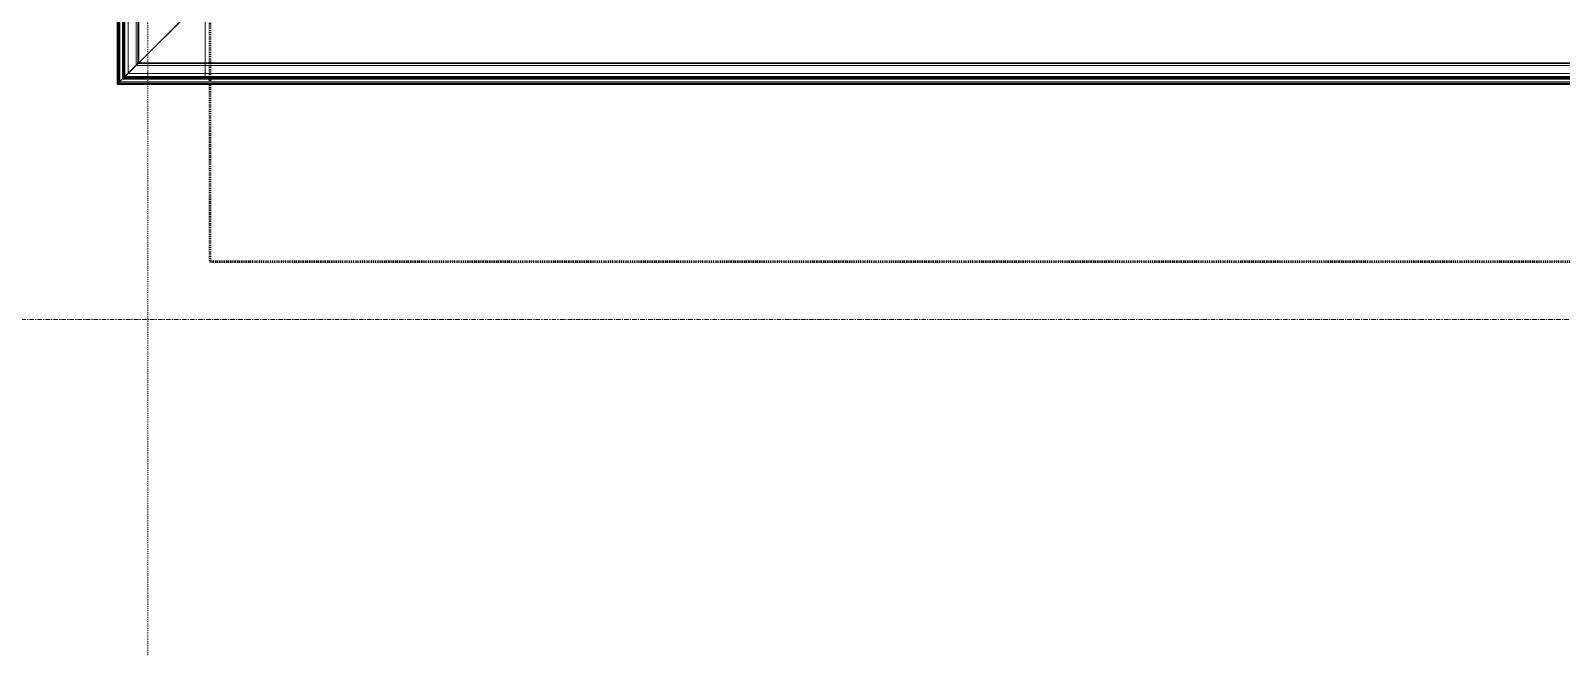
# Model space of a CAD drawing. Header units: inches. Extents: x -4218 to -1830, y 9757 to 12359.
# Drawn here: x -3420.4 to -3253.8, y 10780.5 to 10847.6 of the extents above; entities that cross this region are included whole.
import ezdxf

# ---------------------------------------------------------------- set-up
doc = ezdxf.new("R2010")
doc.units = ezdxf.units.IN
doc.header["$MEASUREMENT"] = 0
doc.linetypes.add('Dash 1_16_', pattern=[0.125, 0.0625, -0.0625])
doc.linetypes.add('Grid Line 1_2_', pattern=[0.875, 0.5, -0.125, 0.125, -0.125])
for name, color, linetype, lineweight in [('A-ROOF-1', 253, 'Dash 1_16_', 9), ('A-ROOF-2', 254, 'Dash 1_16_', 9), ('A-ROOF-3', 7, 'Dash 1_16_', 9), ('A-ROOF-4', 10, 'Dash 1_16_', 9), ('A-WALL-1', 113, 'Continuous', 9), ('C-PROP-LINE-1', 91, 'Dash 1_16_', 50), ('S-GRID-1', 1, 'Grid Line 1_2_', 9)]:
    doc.layers.add(name, color=color, linetype=linetype, lineweight=lineweight)

# ---------------------------------------------------------------- blocks, each defined once
blk = doc.blocks.new('Basic Wall _ EXT - FIBER CEMENT - SMALL - ___-2145932-BACKGROUND - ROOF PLAN')
at = {"layer": 'A-WALL-1'}
for p, q in [((-3411.03, 10841.78), (-3411.03, 11257)), ((-3410.92, 10841.89), (-3410.92, 11256.89)), ((-3410.8, 10842.02), (-3410.8, 11256.76)), ((-3410.73, 10842.08), (-3410.73, 11256.69)), ((-3410.44, 11256.41), (-3410.44, 10842.37)), ((-3410.36, 10842.45), (-3410.36, 11256.33)), ((-3410.33, 10842.48), (-3410.33, 11256.29)), ((-3410.3, 10842.51), (-3410.3, 11256.27)), ((-3410.3, 10842.52), (-3410.3, 11256.26)), ((-3410.29, 10842.52), (-3410.29, 11256.26)), ((-3410.29, 11256.24), (-3410.29, 10842.52)), ((-3410.23, 10842.58), (-3410.23, 11256.2)), ((-3410.22, 10842.59), (-3410.22, 11256.19)), ((-3410.17, 10842.64), (-3410.17, 11256.14)), ((-3409.82, 11255.79), (-3409.82, 10842.99)), ((-3409.82, 10842.99), (-3409.82, 11255.79)), ((-3408.95, 11254.92), (-3408.95, 10843.86)), ((-3408.95, 10843.86), (-3408.95, 11254.92)), ((-3408.75, 10844.06), (-3408.75, 11254.71)), ((-3408.75, 10844.06), (-3408.75, 11254.71)), ((-3408.67, 10844.14), (-3408.67, 11254.64)), ((-3408.67, 10844.14), (-3408.67, 11254.64)), ((-3394.86, 10857.95), (-3410.3, 10842.51)), ((-3410.29, 10842.52), (-3394.94, 10857.87)), ((-3408.67, 10844.14), (-3410.23, 10842.58)), ((-3410.17, 10842.64), (-3408.75, 10844.06)), ((-3410.56, 10842.25), (-3411.03, 10841.78)), ((-3411.03, 10841.78), (-3410.92, 10841.89)), ((-3410.92, 10841.89), (-3410.56, 10842.25)), ((-3410.8, 10842.01), (-3410.92, 10841.89)), ((-3410.92, 10841.89), (-3410.84, 10841.97)), ((-3410.56, 10842.25), (-3410.8, 10842.02)), ((-3410.8, 10842.02), (-3410.73, 10842.08)), ((-3410.73, 10842.08), (-3410.56, 10842.25)), ((-3410.64, 10842.18), (-3410.68, 10842.14)), ((-3410.56, 10842.25), (-3410.64, 10842.18)), ((-3410.46, 10842.36), (-3410.41, 10842.4)), ((-3410.41, 10842.4), (-3410.46, 10842.36)), ((-3410.41, 10842.4), (-3410.46, 10842.36)), ((-3410.46, 10842.36), (-3410.41, 10842.4)), ((-3410.37, 10842.44), (-3410.38, 10842.44)), ((-3410.33, 10842.48), (-3410.36, 10842.45)), ((-3410.34, 10842.47), (-3410.32, 10842.5)), ((-3410.32, 10842.5), (-3410.3, 10842.51)), ((-3410.23, 10842.58), (-3410.3, 10842.52)), ((-3410.3, 10842.52), (-3410.23, 10842.58)), ((-3410.25, 10842.56), (-3410.3, 10842.52)), ((-3410.3, 10842.51), (-3410.29, 10842.52)), ((-3410.22, 10842.59), (-3410.17, 10842.64)), ((-3410.21, 10842.6), (-3410.17, 10842.65)), ((-3410.12, 10842.69), (-3410.19, 10842.62)), ((-3410.17, 10842.65), (-3410.12, 10842.69))]:
    blk.add_line(p, q, dxfattribs=at)
at = {"layer": 'A-WALL-1', "flags": 128}
for points in [[(-3410.68, 10842.14), (-3410.72, 10842.09), (-3410.76, 10842.05), (-3410.8, 10842.01)], [(-3410.52, 10842.29), (-3410.53, 10842.29), (-3410.54, 10842.27), (-3410.56, 10842.25)], [(-3410.3, 10842.51), (-3410.36, 10842.45), (-3410.41, 10842.4), (-3410.46, 10842.36), (-3410.49, 10842.32), (-3410.51, 10842.3), (-3410.52, 10842.29)], [(-3410.49, 10842.32), (-3410.47, 10842.35), (-3410.45, 10842.37), (-3410.44, 10842.37)], [(-3410.44, 10842.37), (-3410.44, 10842.38), (-3410.42, 10842.39), (-3410.4, 10842.41), (-3410.37, 10842.44), (-3410.33, 10842.48), (-3410.29, 10842.52)], [(-3410.38, 10842.44), (-3410.39, 10842.42), (-3410.41, 10842.4)], [(-3410.3, 10842.51), (-3410.34, 10842.47), (-3410.37, 10842.45), (-3410.37, 10842.44)], [(-3410.29, 10842.52), (-3410.29, 10842.52), (-3410.27, 10842.54), (-3410.24, 10842.57), (-3410.21, 10842.6)]]:
    blk.add_lwpolyline(points, dxfattribs=at)
blk = doc.blocks.new('Basic Wall _ EXT - FIBER CEMENT - SMALL - ___-2145933-BACKGROUND - ROOF PLAN')
at = {"layer": 'A-WALL-1'}
for p, q in [((-3410.3, 10842.51), (-3394.86, 10857.95)), ((-3394.94, 10857.87), (-3410.29, 10842.52)), ((-3410.23, 10842.58), (-3408.67, 10844.14)), ((-3408.75, 10844.06), (-3410.17, 10842.64)), ((-3408.95, 10843.86), (-2075.45, 10843.86)), ((-2075.45, 10843.86), (-3408.95, 10843.86)), ((-2075.25, 10844.06), (-3408.75, 10844.06)), ((-2075.25, 10844.06), (-3408.75, 10844.06)), ((-2075.17, 10844.14), (-3408.67, 10844.14)), ((-2075.17, 10844.14), (-3408.67, 10844.14)), ((-3411.03, 10841.78), (-3410.56, 10842.25)), ((-3410.92, 10841.89), (-3411.03, 10841.78)), ((-3410.56, 10842.25), (-3410.92, 10841.89)), ((-3410.92, 10841.89), (-3410.8, 10842.01)), ((-3410.84, 10841.97), (-3410.92, 10841.89)), ((-2077.42, 10841.89), (-3410.92, 10841.89)), ((-3410.8, 10842.02), (-3410.56, 10842.25)), ((-3410.73, 10842.08), (-3410.8, 10842.02)), ((-2077.3, 10842.02), (-3410.8, 10842.02)), ((-3410.56, 10842.25), (-3410.73, 10842.08)), ((-2077.23, 10842.08), (-3410.73, 10842.08)), ((-3410.64, 10842.18), (-3410.56, 10842.25)), ((-3410.46, 10842.36), (-3410.41, 10842.4)), ((-3410.41, 10842.4), (-3410.46, 10842.36)), ((-3410.41, 10842.4), (-3410.46, 10842.36)), ((-3410.46, 10842.36), (-3410.41, 10842.4)), ((-3410.44, 10842.37), (-2076.94, 10842.37)), ((-3410.38, 10842.44), (-3410.37, 10842.44)), ((-3410.36, 10842.45), (-3410.33, 10842.48)), ((-2076.86, 10842.45), (-3410.36, 10842.45)), ((-2076.83, 10842.48), (-3410.33, 10842.48)), ((-3410.23, 10842.58), (-3410.3, 10842.52)), ((-3410.3, 10842.52), (-3410.23, 10842.58)), ((-3410.3, 10842.52), (-3410.25, 10842.56)), ((-3410.29, 10842.52), (-3410.3, 10842.51)), ((-2076.8, 10842.52), (-3410.3, 10842.52)), ((-2076.8, 10842.51), (-3410.3, 10842.51)), ((-3410.27, 10842.54), (-3410.29, 10842.52)), ((-3410.29, 10842.52), (-3410.29, 10842.52)), ((-2076.79, 10842.52), (-3410.29, 10842.52)), ((-3410.27, 10842.52), (-2076.81, 10842.52)), ((-2076.73, 10842.58), (-3410.23, 10842.58)), ((-3410.17, 10842.64), (-3410.22, 10842.59)), ((-2076.72, 10842.59), (-3410.22, 10842.59)), ((-3410.19, 10842.62), (-3410.12, 10842.69)), ((-3410.12, 10842.69), (-3410.17, 10842.65)), ((-2076.67, 10842.64), (-3410.17, 10842.64)), ((-3409.82, 10842.99), (-2076.32, 10842.99)), ((-2076.32, 10842.99), (-3409.82, 10842.99)), ((-2077.53, 10841.78), (-3411.03, 10841.78))]:
    blk.add_line(p, q, dxfattribs=at)
at = {"layer": 'A-WALL-1', "flags": 128}
for points in [[(-3410.8, 10842.01), (-3410.76, 10842.05), (-3410.72, 10842.09), (-3410.68, 10842.14), (-3410.64, 10842.18)], [(-3410.56, 10842.25), (-3410.54, 10842.27), (-3410.53, 10842.29), (-3410.52, 10842.29)], [(-3410.52, 10842.29), (-3410.51, 10842.3), (-3410.49, 10842.32), (-3410.46, 10842.36), (-3410.41, 10842.4), (-3410.36, 10842.45), (-3410.3, 10842.51)], [(-3410.44, 10842.37), (-3410.45, 10842.37), (-3410.47, 10842.35), (-3410.49, 10842.32)], [(-3410.29, 10842.52), (-3410.33, 10842.48), (-3410.37, 10842.44), (-3410.4, 10842.41), (-3410.42, 10842.39), (-3410.44, 10842.38), (-3410.44, 10842.37)], [(-3410.41, 10842.4), (-3410.39, 10842.42), (-3410.38, 10842.44)], [(-3410.37, 10842.44), (-3410.37, 10842.45), (-3410.34, 10842.47), (-3410.3, 10842.51)], [(-3410.3, 10842.51), (-3410.32, 10842.5), (-3410.34, 10842.47)], [(-3410.17, 10842.65), (-3410.21, 10842.6), (-3410.24, 10842.57), (-3410.27, 10842.54)]]:
    blk.add_lwpolyline(points, dxfattribs=at)
blk = doc.blocks.new('Family - ___-2835903-BACKGROUND - ROOF PLAN')
at = {"layer": 'C-PROP-LINE-1'}
for p in [(-3400.92, 11276.29), (-2096.45, 10822.49)]:
    blk.add_line(p, (-3400.92, 10822.49), dxfattribs=at)

msp = doc.modelspace()

# ---------------------------------------------------------------- linework, layer by layer
at = {"layer": 'A-ROOF-1'}
msp.add_line((-3407.67, 10848.64), (-3407.67, 10845.14), dxfattribs=at)
at = {"layer": 'A-ROOF-2'}
for p, q in [((-3407.67, 10842.69), (-3407.67, 10842.62)), ((-3407.67, 10842.56), (-3407.67, 10842.52)), ((-3407.67, 10842.4), (-3407.67, 10842.36)), ((-3407.67, 10842.25), (-3407.67, 10842.18))]:
    msp.add_line(p, q, dxfattribs=at)
at = {"layer": 'A-ROOF-3'}
msp.add_line((-3407.67, 10842.01), (-3407.67, 10452.04), dxfattribs=at)
at = {"layer": 'A-ROOF-4'}
msp.add_line((-3407.67, 10845.14), (-3407.67, 10842.69), dxfattribs=at)
at = {"layer": 'A-WALL-1'}
for p, q in [((-3410.3, 11256.26), (-3410.3, 10842.51)), ((-3401.42, 10842.69), (-3401.42, 10848.64)), ((-2076.79, 10842.51), (-3410.3, 10842.51)), ((-3401.42, 10842.62), (-3401.42, 10842.69)), ((-3401.42, 10842.52), (-3401.42, 10842.56))]:
    msp.add_line(p, q, dxfattribs=at)
at = {"layer": 'S-GRID-1'}
msp.add_line((-1830.2, 10816.19), (-4168.71, 10816.19), dxfattribs=at)

# ---------------------------------------------------------------- block references
at = {"layer": 'A-WALL-1'}
for name in ['Basic Wall _ EXT - FIBER CEMENT - SMALL - ___-2145932-BACKGROUND - ROOF PLAN', 'Basic Wall _ EXT - FIBER CEMENT - SMALL - ___-2145933-BACKGROUND - ROOF PLAN']:
    msp.add_blockref(name, (0, 0), dxfattribs=at)
at = {"layer": 'C-PROP-LINE-1'}
msp.add_blockref('Family - ___-2835903-BACKGROUND - ROOF PLAN', (0, 0), dxfattribs=at)

doc.saveas('drawing.dxf')
